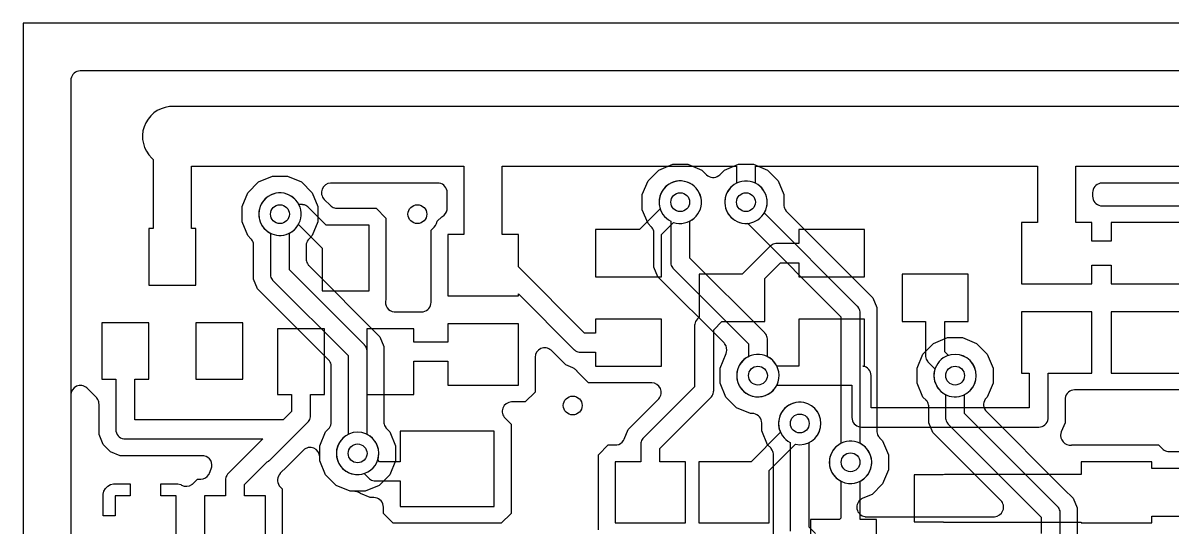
# Model space of a CAD drawing. Header units: millimetres. Extents: x 0 to 40, y 0 to 40.
# Drawn here: x 0 to 24.44, y 29.28 to 40 of the extents above; entities that cross this region are included whole.
import ezdxf

# ---------------------------------------------------------------- set-up
doc = ezdxf.new("R2010")
doc.units = ezdxf.units.MM

msp = doc.modelspace()

# ---------------------------------------------------------------- linework, layer by layer
at = {"layer": '16_copper'}
for points in [[(38.781, 38.984), (1.219, 38.984), (1.218, 38.984), (1.218, 38.984, 0.366019), (1.019, 38.813), (1.016, 38.781), (1.016, 1.219)], [(15.951, 29.099), (15.951, 30.831), (15.95, 30.841), (15.95, 30.852, 0.132342), (15.913, 30.95), (15.907, 30.957, 0.018024), (15.898, 30.968), (15.892, 30.975), (15.827, 31.04), (15.704, 31.336), (15.704, 31.503), (15.704, 31.504), (15.704, 31.505, 0.366019), (15.533, 31.704), (15.501, 31.706), (15.461, 31.706), (15.165, 31.829), (14.938, 32.056), (14.815, 32.352), (14.815, 32.672), (14.944, 32.983), (14.948, 32.997), (14.953, 33.01, 0.222878), (14.921, 33.18), (14.919, 33.183), (14.917, 33.185), (14.91, 33.193), (14.9, 33.205), (13.496, 34.608), (13.411, 34.814), (13.411, 35.53), (13.41, 35.54), (13.41, 35.551, 0.132342), (13.373, 35.649), (13.367, 35.656, 0.018024), (13.358, 35.667), (13.352, 35.674), (13.287, 35.739), (13.164, 36.035), (13.164, 36.355), (13.287, 36.651), (13.514, 36.878), (13.81, 37.001), (14.13, 37.001), (14.426, 36.878), (14.525, 36.779), (14.525, 36.779), (14.526, 36.778, 0.366016), (14.788, 36.759), (14.812, 36.779), (14.911, 36.878), (15.207, 37.001), (15.527, 37.001), (15.823, 36.878), (16.05, 36.651), (16.173, 36.355), (16.173, 36.137), (16.173, 36.127), (16.174, 36.117, 0.132342), (16.211, 36.018), (16.217, 36.011, 0.018024), (16.226, 36), (16.232, 35.993), (18.063, 34.162), (18.148, 33.957), (18.148, 31.335), (18.149, 31.325), (18.149, 31.315, 0.132342), (18.187, 31.216), (18.192, 31.21, 0.018024), (18.202, 31.199), (18.208, 31.191), (18.272, 31.127), (18.395, 30.831), (18.395, 30.51), (18.272, 30.214), (18.046, 29.988), (17.848, 29.906), (17.836, 29.899), (17.824, 29.894, 0.70493), (17.894, 29.517), (17.898, 29.517), (17.902, 29.516), (17.912, 29.516), (17.926, 29.515), (20.639, 29.515), (20.649, 29.516, 0.651699), (20.783, 29.862), (19.524, 31.121), (19.524, 31.121), (19.338, 31.306), (19.253, 31.512), (19.253, 31.847), (19.252, 31.857), (19.252, 31.868, 0.132344), (19.215, 31.966), (19.209, 31.973, 0.018032), (19.2, 31.984), (19.194, 31.991), (19.129, 32.056), (19.006, 32.352), (19.006, 32.672), (19.129, 32.968), (19.356, 33.195), (19.652, 33.318), (19.972, 33.318), (20.268, 33.195), (20.495, 32.968), (20.618, 32.672), (20.618, 32.352), (20.495, 32.056), (20.476, 32.037, 0.368329), (20.455, 31.774), (20.476, 31.749), (22.132, 30.093), (22.132, 30.093), (22.318, 29.908), (22.403, 29.702), (22.403, 28.077)], [(22.047, 28.194), (22.047, 29.591), (22.046, 29.601), (22.046, 29.611, 0.132342), (22.009, 29.71), (22.003, 29.716, 0.018024), (21.994, 29.728), (21.988, 29.735), (20.015, 31.707), (20.015, 32.11), (20.063, 32.137, 1), (19.561, 32.887), (19.515, 32.851, 0.531438), (19.609, 32.11), (19.609, 31.623), (19.61, 31.613), (19.61, 31.603, 0.132342), (19.647, 31.504), (19.653, 31.498, 0.018024), (19.662, 31.486), (19.668, 31.479), (21.641, 29.507), (21.641, 29.159)], [(16.848, 29.159), (16.713, 29.294), (16.713, 31.094), (16.761, 31.121, 1), (16.259, 31.871), (16.213, 31.835, 0.531438), (16.307, 31.094), (16.307, 29.21)]]:
    msp.add_lwpolyline(points, format="xyb", dxfattribs=at)
for points in [[(6.952, 30.055), (6.656, 30.178), (6.429, 30.405), (6.306, 30.701), (6.306, 31.021), (6.429, 31.317), (6.494, 31.382, 0.157846), (6.551, 31.493), (6.551, 31.502, 0.018059), (6.552, 31.516), (6.553, 31.526), (6.553, 32.704), (6.552, 32.714), (6.552, 32.725, 0.132342), (6.515, 32.823), (6.509, 32.83, 0.018024), (6.5, 32.841), (6.494, 32.848), (4.987, 34.354), (4.902, 34.56), (4.902, 35.276), (4.901, 35.286), (4.901, 35.297, 0.132342), (4.864, 35.395), (4.858, 35.402, 0.018024), (4.849, 35.413), (4.843, 35.42), (4.778, 35.485), (4.655, 35.781), (4.655, 36.101), (4.778, 36.397), (5.005, 36.624), (5.301, 36.747), (5.621, 36.747), (5.917, 36.624), (6.144, 36.397), (6.267, 36.101), (6.267, 35.781), (6.144, 35.485), (6.079, 35.42, 0.157846), (6.022, 35.309), (6.022, 35.3, 0.018059), (6.021, 35.286), (6.02, 35.276), (6.02, 34.987), (6.021, 34.977), (6.021, 34.966, 0.132342), (6.058, 34.868), (6.064, 34.861, 0.018024), (6.073, 34.85), (6.079, 34.843), (7.586, 33.337), (7.671, 33.131), (7.671, 31.526), (7.672, 31.516), (7.672, 31.505, 0.132342), (7.709, 31.407), (7.715, 31.4, 0.018024), (7.724, 31.389), (7.73, 31.382), (7.795, 31.317), (7.918, 31.021), (7.918, 30.701), (7.795, 30.405), (7.568, 30.178), (7.272, 30.055)], [(15.709, 32.07, 0.712976), (15.824, 32.914), (15.824, 33.274), (15.823, 33.284), (15.823, 33.294, 0.132342), (15.786, 33.393), (15.78, 33.399, 0.018024), (15.771, 33.411), (15.765, 33.418), (14.173, 35.009), (14.173, 35.793), (14.221, 35.82, 1), (13.719, 36.57), (13.673, 36.534, 0.531438), (13.767, 35.793), (13.767, 34.925), (13.768, 34.915), (13.768, 34.905, 0.132342), (13.805, 34.806), (13.811, 34.8, 0.018024), (13.82, 34.788), (13.826, 34.781), (15.418, 33.19), (15.418, 32.914), (15.37, 32.887, 0.767326), (15.65, 32.062)], [(17.677, 30.228, 0.712976), (17.793, 31.073), (17.793, 33.846), (17.792, 33.856), (17.792, 33.866, 0.132342), (17.754, 33.965), (17.749, 33.971, 0.018024), (17.739, 33.982), (17.733, 33.989), (15.755, 35.967), (15.771, 35.996, 1), (14.963, 36.394), (14.94, 36.34, 0.534511), (15.396, 35.745), (15.402, 35.746), (17.386, 33.761), (17.386, 31.073), (17.339, 31.045, 0.767326), (17.619, 30.221)], [(7.2, 30.419, 0.712976), (7.315, 31.263), (7.315, 33.02), (7.314, 33.03), (7.314, 33.04, 0.132342), (7.277, 33.139), (7.271, 33.145, 0.018024), (7.262, 33.157), (7.256, 33.164), (5.664, 34.755), (5.664, 35.539), (5.712, 35.566, 1), (5.21, 36.316), (5.164, 36.28, 0.531438), (5.258, 35.539), (5.258, 34.671), (5.259, 34.661), (5.259, 34.651, 0.132342), (5.296, 34.552), (5.302, 34.546, 0.018024), (5.311, 34.534), (5.317, 34.527), (6.909, 32.936), (6.909, 31.263), (6.861, 31.236, 0.767326), (7.141, 30.411)]]:
    msp.add_lwpolyline(points, format="xyb", close=True, dxfattribs=at)
at = {"layer": '1_copper'}
for points in [[(31.646, 38.227), (3.175, 38.227), (3.112, 38.224, 0.641694), (2.737, 37.132), (2.769, 37.105), (2.769, 35.636), (2.675, 35.636), (2.675, 34.436), (3.675, 34.436), (3.675, 35.636), (3.581, 35.636), (3.581, 36.957), (9.373, 36.957), (9.373, 35.509), (9.029, 35.509), (9.029, 34.209), (10.529, 34.209), (10.529, 34.251), (11.71, 33.069), (11.718, 33.063), (11.725, 33.056, 0.132344), (11.822, 33.012), (11.83, 33.012, 0.018059), (11.845, 33.011), (11.854, 33.01), (12.17, 33.01), (12.17, 32.713), (13.57, 32.713), (13.57, 33.713), (12.17, 33.713), (12.17, 33.416), (11.938, 33.416), (10.529, 34.825), (10.529, 35.509), (10.185, 35.509), (10.185, 36.957), (15.164, 36.957), (15.164, 36.597), (15.116, 36.57, 1), (15.618, 35.82), (15.664, 35.856, 0.531438), (15.57, 36.597), (15.57, 36.957), (21.565, 36.957), (21.565, 35.763), (21.221, 35.763), (21.221, 34.463), (22.721, 34.463), (22.721, 34.859), (23.126, 34.859), (23.126, 34.463), (24.626, 34.463)], [(30.462, 36.601), (22.936, 36.601), (22.935, 36.601), (22.935, 36.601, 0.364868), (22.736, 36.431), (22.736, 36.43), (22.733, 36.398), (22.733, 36.322, 0.368322), (22.904, 36.121), (22.936, 36.119), (24.773, 36.119)], [(5.156, 28.46), (5.156, 29.96), (4.709, 29.96), (4.709, 30.203), (5.18, 30.673), (5.182, 30.674), (5.192, 30.678, 0.043889), (5.222, 30.696), (5.228, 30.702, 0.018024), (5.24, 30.711), (5.247, 30.717), (6.052, 31.522), (6.058, 31.53), (6.065, 31.537, 0.132344), (6.109, 31.634), (6.109, 31.642, 0.018059), (6.11, 31.657), (6.111, 31.666), (6.111, 32.109), (6.408, 32.109), (6.408, 33.509), (5.408, 33.509), (5.408, 32.109), (5.705, 32.109), (5.705, 31.75), (5.527, 31.572), (2.378, 31.572), (2.378, 32.436), (2.675, 32.436), (2.675, 33.636), (1.675, 33.636), (1.675, 32.436), (1.972, 32.436), (1.972, 31.369), (1.972, 31.368), (1.972, 31.367, 0.366019), (2.143, 31.168), (2.175, 31.166), (5.097, 31.166), (4.362, 30.431), (4.356, 30.423), (4.349, 30.416, 0.132344), (4.305, 30.319), (4.305, 30.311, 0.018059), (4.304, 30.296), (4.303, 30.287), (4.303, 29.96), (3.856, 29.96), (3.856, 28.46)], [(12.229, 29.236), (12.229, 30.83), (12.438, 31.039), (12.59, 31.039), (12.604, 31.04), (12.619, 31.041, 0.222878), (12.763, 31.135), (12.765, 31.138), (12.767, 31.141), (12.771, 31.151), (12.778, 31.164), (12.861, 31.366), (13.047, 31.551), (13.506, 32.011), (13.512, 32.018, 0.651678), (13.363, 32.357), (12.023, 32.357), (11.781, 32.599), (11.779, 32.603), (11.771, 32.615, 0.087946), (11.718, 32.662), (11.715, 32.663), (11.712, 32.665), (11.703, 32.67), (11.689, 32.677), (11.537, 32.739), (11.231, 33.045), (11.224, 33.051, 0.651678), (10.885, 32.902), (10.885, 32.162), (10.676, 31.953), (10.39, 31.953), (10.381, 31.953, 0.651699), (10.246, 31.607), (10.373, 31.48), (10.373, 29.586), (10.164, 29.377), (7.87, 29.377), (7.661, 29.586), (7.661, 29.718), (7.661, 29.719), (7.661, 29.72, 0.366019), (7.49, 29.919), (7.458, 29.921), (7.382, 29.921), (7.174, 30.007), (7.172, 30.009, 0.132344), (7.075, 30.053), (7.067, 30.053, 0.018059), (7.052, 30.055), (7.043, 30.055), (6.952, 30.055), (6.656, 30.178), (6.429, 30.405), (6.306, 30.701), (6.306, 30.784, 0.668179), (5.96, 30.927), (5.605, 30.573), (5.605, 30.573), (5.469, 30.437), (5.469, 30.436), (5.468, 30.436, 0.366016), (5.448, 30.174), (5.469, 30.15), (5.512, 30.107), (5.512, 28.307)], [(3.256, 28.46), (3.256, 29.96), (2.931, 29.96), (2.931, 30.214), (3.289, 30.214), (3.354, 30.197), (3.368, 30.188, 0.295648), (3.589, 30.2), (3.596, 30.205, 0.018026), (3.607, 30.215), (3.614, 30.221), (3.709, 30.316), (3.777, 30.316, 0.260382), (3.95, 30.412), (3.952, 30.415), (3.954, 30.418), (3.958, 30.428), (3.965, 30.441), (4.001, 30.529, 0.484384), (3.846, 30.808), (3.831, 30.809), (3.821, 30.81), (3.817, 30.81), (3.814, 30.81), (2.064, 30.81), (1.858, 30.895), (1.701, 31.052), (1.616, 31.258), (1.616, 31.908), (1.615, 31.918), (1.615, 31.928, 0.132342), (1.578, 32.027), (1.572, 32.033, 0.018024), (1.563, 32.044), (1.557, 32.051), (1.363, 32.245), (1.356, 32.251, 0.651666), (1.016, 32.102), (1.016, 17.107)], [(24.773, 32.207), (22.352, 32.207), (22.351, 32.207), (22.35, 32.207, 0.366019), (22.151, 32.036), (22.149, 32.004), (22.149, 31.512), (22.067, 31.315), (22.063, 31.302), (22.059, 31.289, 0.520618), (22.284, 31.036), (22.294, 31.039), (24.138, 31.039), (24.221, 30.956), (24.229, 30.95), (24.236, 30.943, 0.132344), (24.332, 30.899), (24.341, 30.899, 0.018059), (24.355, 30.897), (24.364, 30.897), (25.445, 30.897)]]:
    msp.add_lwpolyline(points, format="xyb", dxfattribs=at)
for points in [[(24.626, 35.763), (23.126, 35.763), (23.126, 35.367), (22.721, 35.367), (22.721, 35.763), (22.377, 35.763), (22.377, 36.957), (31.365, 36.957)], [(25.273, 30.541), (23.991, 30.541), (23.991, 30.683), (22.491, 30.683), (22.491, 30.414), (19.642, 30.414), (19.586, 30.411), (19.557, 30.406), (18.942, 30.406), (18.942, 29.406), (19.555, 29.406), (19.568, 29.403), (19.642, 29.398), (22.491, 29.398), (22.491, 29.383), (23.991, 29.383), (23.991, 29.525), (25.063, 29.525)]]:
    msp.add_lwpolyline(points, dxfattribs=at)
for points in [[(8.471, 33.865), (8.472, 33.865, 0.366019), (8.671, 34.036), (8.673, 34.068), (8.673, 35.597), (8.679, 35.602, 0.098491), (8.786, 35.742), (8.806, 35.789), (8.903, 35.886), (8.916, 35.892, 0.210694), (9.014, 36.036), (9.017, 36.068), (9.017, 36.398), (9.017, 36.399), (9.017, 36.4, 0.366019), (8.846, 36.599), (8.814, 36.601), (6.546, 36.601), (6.537, 36.601, 0.651703), (6.403, 36.255), (6.533, 36.124), (6.541, 36.118), (6.548, 36.111, 0.132344), (6.645, 36.067), (6.653, 36.067, 0.018059), (6.668, 36.065), (6.677, 36.065), (7.505, 36.065), (7.714, 35.856), (7.714, 34.128), (7.714, 34.128, 0.481844), (7.892, 33.865), (7.899, 33.865), (7.907, 33.865), (8.47, 33.865)], [(13.57, 35.508), (13.829, 35.767), (13.882, 35.753, 1), (14.058, 36.637), (13.999, 36.645, 0.531439), (13.542, 36.054), (13.101, 35.613), (12.17, 35.613), (12.17, 34.613), (13.57, 34.613)], [(7.358, 35.709), (6.445, 35.709), (6.07, 36.085), (6.062, 36.091), (6.055, 36.098, 0.132344), (5.958, 36.142), (5.95, 36.142, 0.018059), (5.935, 36.143), (5.926, 36.144), (5.863, 36.144), (5.836, 36.192, 1), (5.086, 35.69), (5.122, 35.644, 0.493144), (5.836, 35.69), (5.855, 35.724), (6.358, 35.222), (6.358, 34.309), (7.358, 34.309)], [(14.085, 30.683), (13.538, 30.683), (13.538, 30.965), (14.622, 32.048), (14.628, 32.056), (14.635, 32.063, 0.132344), (14.679, 32.16), (14.679, 32.168, 0.018059), (14.68, 32.183), (14.681, 32.192), (14.681, 33.487), (14.857, 33.663), (15.77, 33.663), (15.77, 34.576), (16.104, 34.91), (16.488, 34.91), (16.488, 34.613), (17.888, 34.613), (17.888, 35.613), (16.488, 35.613), (16.488, 35.316), (16.02, 35.316), (16.01, 35.315), (16, 35.315, 0.132342), (15.901, 35.278), (15.895, 35.272, 0.018024), (15.883, 35.263), (15.876, 35.257), (15.283, 34.663), (14.37, 34.663), (14.37, 33.75), (14.334, 33.715, 0.157846), (14.277, 33.603), (14.277, 33.595, 0.018059), (14.276, 33.58), (14.275, 33.571), (14.275, 32.276), (13.191, 31.193), (13.185, 31.185), (13.178, 31.178, 0.132344), (13.134, 31.081), (13.134, 31.073, 0.018059), (13.133, 31.058), (13.132, 31.049), (13.132, 30.683), (12.585, 30.683), (12.585, 29.383), (14.085, 29.383)], [(19.9, 32.07, 1), (19.724, 32.954), (19.671, 32.94), (19.591, 33.02), (19.591, 33.663), (20.088, 33.663), (20.088, 34.663), (18.688, 34.663), (18.688, 33.663), (19.185, 33.663), (19.185, 32.936), (19.186, 32.926), (19.186, 32.916, 0.132342), (19.223, 32.817), (19.229, 32.811, 0.018024), (19.238, 32.799), (19.244, 32.792), (19.384, 32.653), (19.37, 32.6, 0.493144), (19.841, 32.062)], [(17.62, 31.623, 0.368322), (17.791, 31.422), (17.823, 31.42), (21.59, 31.42), (21.591, 31.42), (21.592, 31.42, 0.366019), (21.791, 31.591), (21.793, 31.623), (21.793, 32.563), (22.721, 32.563), (22.721, 33.863), (21.221, 33.863), (21.221, 32.563), (21.387, 32.563), (21.387, 31.826), (18.026, 31.826), (18.026, 32.512), (18.026, 32.513), (18.026, 32.514, 0.366019), (17.855, 32.713), (17.851, 32.713), (17.888, 32.713), (17.888, 33.713), (16.488, 33.713), (16.488, 32.715), (16.023, 32.715), (15.996, 32.763, 1), (15.246, 32.261), (15.282, 32.215, 0.531438), (16.023, 32.309), (17.62, 32.309)], [(15.863, 30.496), (16.421, 31.054), (16.422, 31.054, 1), (16.598, 31.938), (16.539, 31.946, 0.534511), (16.083, 31.351), (16.101, 31.308), (15.476, 30.683), (14.363, 30.683), (14.363, 29.383), (15.863, 29.383)], [(10.017, 31.333), (8.017, 31.333), (8.017, 30.683), (7.577, 30.683), (7.54, 30.72), (7.554, 30.773, 1), (6.67, 30.949), (6.662, 30.89, 0.531439), (7.253, 30.433), (7.349, 30.336), (7.357, 30.33), (7.364, 30.323, 0.132344), (7.461, 30.279), (7.469, 30.279, 0.018059), (7.484, 30.278), (7.493, 30.277), (8.017, 30.277), (8.017, 29.733), (10.017, 29.733)], [(18.142, 29.456), (17.793, 29.456), (17.793, 30.268), (17.84, 30.296, 1), (17.339, 31.045), (17.292, 31.01, 0.531438), (17.386, 30.268), (17.386, 29.485), (17.358, 29.456), (16.742, 29.456), (16.742, 28.456), (18.142, 28.456)]]:
    msp.add_lwpolyline(points, format="xyb", close=True, dxfattribs=at)
for points in [[(27.397, 33.713), (26.197, 33.713), (26.197, 33.467), (24.626, 33.467), (24.626, 33.863), (23.126, 33.863), (23.126, 32.563), (24.626, 32.563), (24.626, 32.959), (26.197, 32.959), (26.197, 32.513), (27.397, 32.513)], [(4.675, 33.636), (3.675, 33.636), (3.675, 32.436), (4.675, 32.436)], [(8.308, 32.817), (9.029, 32.817), (9.029, 32.309), (10.529, 32.309), (10.529, 33.609), (9.029, 33.609), (9.029, 33.223), (8.308, 33.223), (8.308, 33.509), (7.308, 33.509), (7.308, 32.109), (8.308, 32.109)], [(1.702, 29.535), (1.702, 29.993), (1.719, 30.058), (1.753, 30.116), (1.8, 30.163), (1.858, 30.197), (1.923, 30.214), (2.281, 30.214), (2.281, 29.96), (1.956, 29.96), (1.956, 29.535)]]:
    msp.add_lwpolyline(points, close=True, dxfattribs=at)
at = {"layer": 'drills_via_1_16'}
for centre in [(13.97, 36.195), (15.367, 36.195), (5.461, 35.941), (8.382, 35.941), (15.621, 32.512), (19.812, 32.512), (11.684, 31.877), (16.51, 31.496), (7.112, 30.861), (17.59, 30.671)]:
    msp.add_circle(centre, 0.2, dxfattribs=at)
at = {"layer": 'outline'}
msp.add_lwpolyline([(0, 0), (40, 0), (40, 40), (0, 40), (0, 0)], close=True, dxfattribs=at)

doc.saveas('drawing.dxf')
